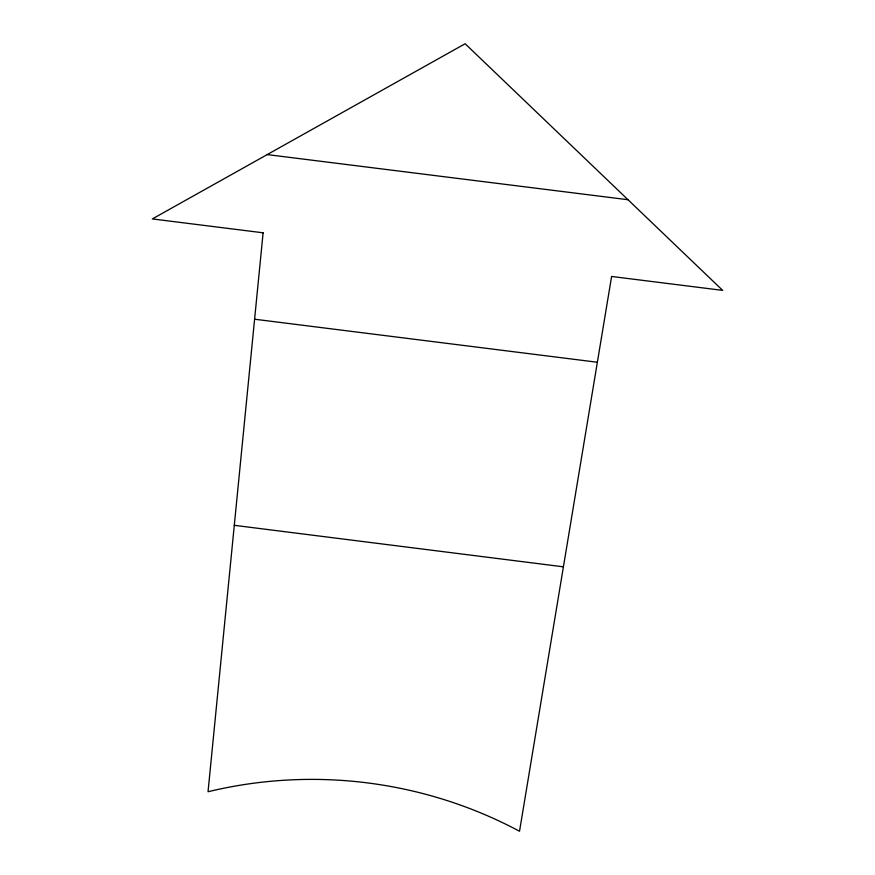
<?xml version="1.0" encoding="UTF-8"?>
<svg xmlns="http://www.w3.org/2000/svg" width="875" height="875" viewBox="0 0 875 875"><rect width="100%" height="100%" fill="white"/><g stroke="black" fill="none" stroke-linecap="round" stroke-linejoin="round"><path stroke-width="1.31" d="M267.225 154.591L627.977 199.719M254.603 319.222L597.373 362.25M234.292 525.317L563.413 566.825M263.113 232.805L208.042 791.733A427.602 412.639 4.1 0 1 519.531 831.25L611.603 276.467L722.663 290.38L465.128 43.75L152.338 218.925L263.113 232.805"/></g></svg>
